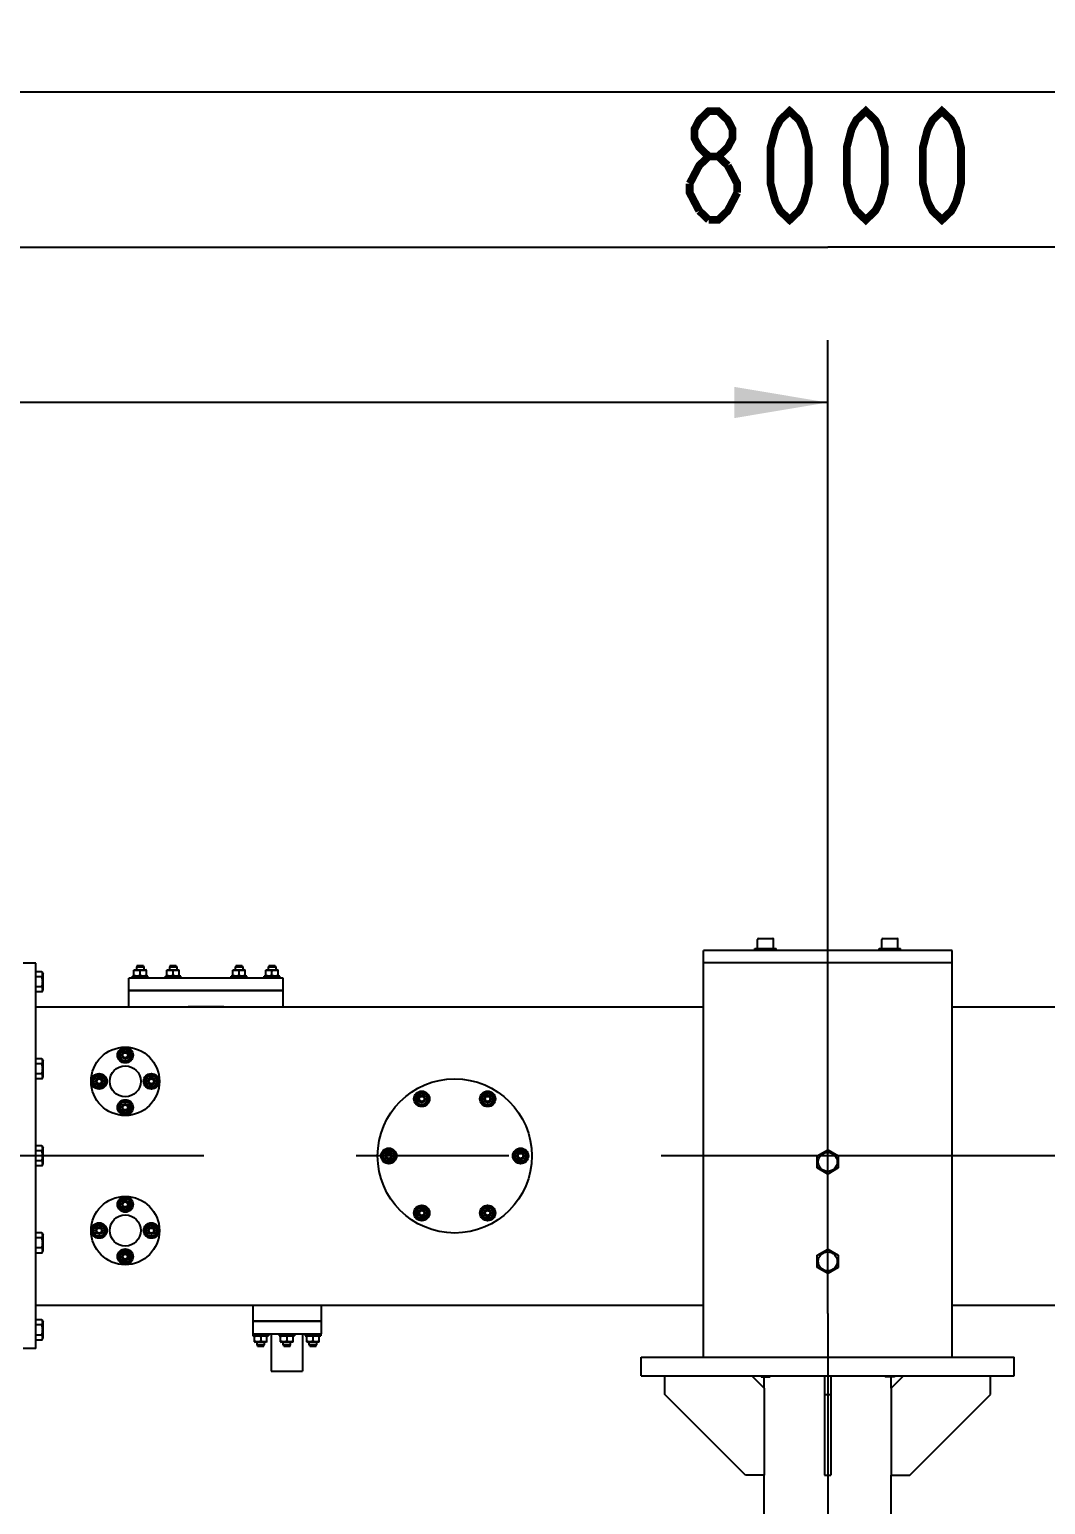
# Model space of a CAD drawing. Header units: millimetres. Extents: x 0 to 1189, y 0 to 841.
# Drawn here: x 266.72 to 299.41, y 687.97 to 735.43 of the extents above; entities that cross this region are included whole.
import ezdxf

# ---------------------------------------------------------------- set-up
doc = ezdxf.new("R2010")
doc.units = ezdxf.units.MM
doc.header["$LTSCALE"] = 65.395
doc.linetypes.add('CENTER', pattern=[0.6, 0.375, -0.075, 0.075, -0.075])
doc.layers.get('0').update_dxf_attribs({"linetype": 'CONTINUOUS'})
for name, color, linetype in [('ALL_AXIS', 7, 'CONTINUOUS'), ('ALL_CHAMFER', 7, 'CONTINUOUS'), ('ALL_DIMENSIONS', 7, 'CONTINUOUS'), ('ALL_ROUND', 7, 'CONTINUOUS')]:
    doc.layers.add(name, color=color, linetype=linetype)
doc.styles.get("Standard").update_dxf_attribs({"font": 'txt', "width": 0.7})
doc.dimstyles.new('DIMSTYLE_2', dxfattribs={"dimtxt": 3.5, "dimasz": 3, "dimexe": 0.18, "dimexo": 0.0625, "dimgap": 0.09, "dimtad": 1, "dimlfac": 25, "dimdsep": 46, "dimtxsty": 'STANDARD', "dimblk": '_FILLED', "dimblk1": '_FILLED', "dimblk2": '_FILLED', "dimcen": 0.09, "dimadec": 0, "dimazin": 0, "dimtp": 2, "dimtm": 2, "dimtfac": 1, "dimtofl": 0, "dimtmove": 0, "dimatfit": 3, "dimldrblk": '_FILLED', "dimfxl": 1, "dimtolj": 1, "dimarcsym": 0})

# ---------------------------------------------------------------- blocks, each defined once
blk = doc.blocks.new('_FILLED')
at = {"color": 0, "linetype": 'BYBLOCK'}
blk.add_solid([(0, 0), (-1, 0.167), (-1, -0.167)], dxfattribs=at)
blk = doc.blocks.new('*D1')
at = {"layer": 'ALL_DIMENSIONS', "color": 2, "linetype": 'CONTINUOUS'}
for p, q in [((111.762, 705.039), (111.762, 735.427)), ((976.89, 705.039), (976.89, 735.427)), ((111.762, 733.427), (544.326, 733.427)), ((976.89, 733.427), (544.326, 733.427))]:
    blk.add_line(p, q, dxfattribs=at)
at = {"layer": 'ALL_DIMENSIONS', "color": 2, "linetype": 'CONTINUOUS', "xscale": 3, "yscale": 3, "zscale": 3, "rotation": 180}
blk.add_blockref('_FILLED', (111.762, 733.427), dxfattribs=at)
at = {"layer": 'ALL_DIMENSIONS', "color": 2, "linetype": 'CONTINUOUS', "xscale": 3, "yscale": 3, "zscale": 3}
blk.add_blockref('_FILLED', (976.89, 733.427), dxfattribs=at)
blk = doc.blocks.new('*D3')
at = {"layer": 'ALL_DIMENSIONS', "color": 2, "linetype": 'CONTINUOUS'}
for p, q in [((132.402, 666.841), (132.402, 725.427)), ((292.402, 694.115), (292.402, 725.427)), ((132.402, 723.427), (212.402, 723.427)), ((292.402, 723.427), (212.402, 723.427))]:
    blk.add_line(p, q, dxfattribs=at)
at = {"layer": 'ALL_DIMENSIONS', "color": 2, "linetype": 'CONTINUOUS', "xscale": 3, "yscale": 3, "zscale": 3, "rotation": 180}
blk.add_blockref('_FILLED', (132.402, 723.427), dxfattribs=at)
at = {"layer": 'ALL_DIMENSIONS', "color": 2, "linetype": 'CONTINUOUS', "xscale": 3, "yscale": 3, "zscale": 3}
blk.add_blockref('_FILLED', (292.402, 723.427), dxfattribs=at)
blk = doc.blocks.new('*D4')
at = {"layer": 'ALL_DIMENSIONS', "color": 2, "linetype": 'CONTINUOUS'}
for p, q in [((132.402, 666.841), (132.402, 730.427)), ((452.402, 694.115), (452.402, 730.427)), ((132.402, 728.427), (292.402, 728.427)), ((452.402, 728.427), (292.402, 728.427))]:
    blk.add_line(p, q, dxfattribs=at)
at = {"layer": 'ALL_DIMENSIONS', "color": 2, "linetype": 'CONTINUOUS', "xscale": 3, "yscale": 3, "zscale": 3, "rotation": 180}
blk.add_blockref('_FILLED', (132.402, 728.427), dxfattribs=at)
at = {"layer": 'ALL_DIMENSIONS', "color": 2, "linetype": 'CONTINUOUS', "xscale": 3, "yscale": 3, "zscale": 3}
blk.add_blockref('_FILLED', (452.402, 728.427), dxfattribs=at)

msp = doc.modelspace()

# ---------------------------------------------------------------- linework, layer by layer
at = {"color": 7, "linetype": 'CONTINUOUS'}
for p, q in [((288.40175857, 692.71512965), (288.40175857, 705.79512965)), ((296.40175857, 705.79512965), (288.40175857, 705.79512965)), ((296.40175857, 692.71512965), (296.40175857, 705.79512965)), ((266.92175857, 705.38712965), (266.52175857, 705.38712965)), ((266.92175857, 692.98712965), (266.92175857, 705.38712965)), ((270.08175677, 705.16758161), (270.10175857, 705.17912965)), ((270.10175996, 705.17912965), (270.46175719, 705.17912965)), ((270.38443807, 705.30712965), (270.17907908, 705.30712965)), ((270.48176038, 705.16758161), (270.46175857, 705.17912965)), ((271.14175677, 705.16758161), (271.16175857, 705.17912965)), ((271.16175996, 705.17912965), (271.52175719, 705.17912965)), ((271.44443807, 705.30712965), (271.23907908, 705.30712965)), ((271.54176038, 705.16758161), (271.52175857, 705.17912965)), ((273.26175677, 705.16758161), (273.28175857, 705.17912965)), ((273.28175996, 705.17912965), (273.64175719, 705.17912965)), ((273.56443807, 705.30712965), (273.35907908, 705.30712965)), ((273.66176038, 705.16758161), (273.64175857, 705.17912965)), ((274.32175677, 705.16758161), (274.34175857, 705.17912965)), ((274.34175996, 705.17912965), (274.70175719, 705.17912965)), ((274.62443807, 705.30712965), (274.41907908, 705.30712965)), ((274.72176038, 705.16758161), (274.70175857, 705.17912965)), ((296.40175857, 705.39512965), (288.40175857, 705.39512965)), ((267.12058418, 705.1104458), (266.92175857, 705.1104458)), ((267.12058418, 704.94878773), (266.92175857, 704.94878773)), ((267.12058418, 705.1104458), (267.16175857, 705.03912965)), ((270.08175857, 704.98267666), (270.08175857, 705.16758265)), ((270.10175857, 704.97112965), (270.08175857, 704.98267666)), ((270.28175857, 705.00053994), (270.28175857, 705.14971937)), ((270.46175857, 704.97112965), (270.48175857, 704.98267666)), ((270.48175857, 704.98267666), (270.48175857, 705.16758265)), ((271.14175857, 704.98267666), (271.14175857, 705.16758265)), ((271.16175857, 704.97112965), (271.14175857, 704.98267666)), ((271.34175857, 705.00053994), (271.34175857, 705.14971937)), ((271.52175857, 704.97112965), (271.54175857, 704.98267666)), ((271.54175857, 704.98267666), (271.54175857, 705.16758265)), ((273.26175857, 704.98267666), (273.26175857, 705.16758265)), ((273.28175857, 704.97112965), (273.26175857, 704.98267666)), ((273.46175857, 705.00053994), (273.46175857, 705.14971937)), ((273.64175857, 704.97112965), (273.66175857, 704.98267666)), ((273.66175857, 704.98267666), (273.66175857, 705.16758265)), ((274.32175857, 704.98267666), (274.32175857, 705.16758265)), ((274.34175857, 704.97112965), (274.32175857, 704.98267666)), ((274.52175857, 705.00053994), (274.52175857, 705.14971937)), ((274.70175857, 704.97112965), (274.72175857, 704.98267666)), ((274.72175857, 704.98267666), (274.72175857, 705.16758265)), ((267.12058418, 704.62547158), (266.92175857, 704.62547158)), ((267.12058418, 704.4638135), (266.92175857, 704.4638135)), ((267.12058418, 704.4638135), (267.16175857, 704.53512965)), ((269.92177878, 704.50712965), (274.88173837, 704.50712965)), ((266.92175857, 703.98712965), (270.50768936, 703.98712965)), ((274.29582779, 703.98712965), (288.40175857, 703.98712965)), ((296.40175857, 703.98712965), (310.50768936, 703.98712965)), ((269.80175857, 702.65806976), (269.60175857, 702.54259971)), ((269.60175857, 702.54259971), (269.60175857, 702.3116596)), ((270.00175857, 702.54259971), (269.80175857, 702.65806976)), ((270.00175857, 702.3116596), (270.00175857, 702.54259971)), ((267.12058418, 702.3104458), (266.92175857, 702.3104458)), ((267.12058418, 702.14878773), (266.92175857, 702.14878773)), ((267.12058418, 702.3104458), (267.16175857, 702.23912965)), ((269.60175857, 702.3116596), (269.80175857, 702.19618955)), ((269.80175857, 702.19618955), (270.00175857, 702.3116596)), ((267.12058418, 701.82547158), (266.92175857, 701.82547158)), ((267.12058418, 701.6638135), (266.92175857, 701.6638135)), ((267.12058418, 701.6638135), (267.16175857, 701.73512965)), ((268.96175857, 701.81806976), (268.76175857, 701.70259971)), ((268.76175857, 701.70259971), (268.76175857, 701.4716596)), ((268.76175857, 701.4716596), (268.96175857, 701.35618955)), ((269.16175857, 701.70259971), (268.96175857, 701.81806976)), ((268.96175857, 701.35618955), (269.16175857, 701.4716596)), ((269.16175857, 701.4716596), (269.16175857, 701.70259971)), ((270.64175857, 701.81806976), (270.44175857, 701.70259971)), ((270.44175857, 701.70259971), (270.44175857, 701.4716596)), ((270.44175857, 701.4716596), (270.64175857, 701.35618955)), ((270.84175857, 701.70259971), (270.64175857, 701.81806976)), ((270.64175857, 701.35618955), (270.84175857, 701.4716596)), ((270.84175857, 701.4716596), (270.84175857, 701.70259971)), ((269.80175857, 700.97806976), (269.60175857, 700.86259971)), ((270.00175857, 700.86259971), (269.80175857, 700.97806976)), ((279.34175857, 701.25404362), (279.14175857, 701.13857356)), ((279.14175857, 701.13857356), (279.14175857, 700.90763346)), ((279.14175857, 700.90763346), (279.34175857, 700.7921634)), ((279.54175857, 701.13857356), (279.34175857, 701.25404362)), ((279.34175857, 700.7921634), (279.54175857, 700.90763346)), ((279.54175857, 700.90763346), (279.54175857, 701.13857356)), ((281.46175857, 701.25404362), (281.26175857, 701.13857356)), ((281.26175857, 701.13857356), (281.26175857, 700.90763346)), ((281.26175857, 700.90763346), (281.46175857, 700.7921634)), ((281.66175857, 701.13857356), (281.46175857, 701.25404362)), ((281.46175857, 700.7921634), (281.66175857, 700.90763346)), ((281.66175857, 700.90763346), (281.66175857, 701.13857356)), ((269.60175857, 700.86259971), (269.60175857, 700.6316596)), ((269.60175857, 700.6316596), (269.80175857, 700.51618955)), ((269.80175857, 700.51618955), (270.00175857, 700.6316596)), ((270.00175857, 700.6316596), (270.00175857, 700.86259971)), ((267.12058418, 699.5104458), (266.92175857, 699.5104458)), ((267.12058418, 699.5104458), (267.16175857, 699.43912965)), ((267.12058418, 699.34878773), (266.92175857, 699.34878773)), ((267.12058418, 699.02547158), (266.92175857, 699.02547158)), ((278.28175857, 699.41806976), (278.08175857, 699.30259971)), ((278.08175857, 699.30259971), (278.08175857, 699.0716596)), ((278.08175857, 699.0716596), (278.28175857, 698.95618955)), ((278.48175857, 699.30259971), (278.28175857, 699.41806976)), ((278.28175857, 698.95618955), (278.48175857, 699.0716596)), ((278.48175857, 699.0716596), (278.48175857, 699.30259971)), ((282.52175857, 699.41806976), (282.32175857, 699.30259971)), ((282.32175857, 699.30259971), (282.32175857, 699.0716596)), ((282.32175857, 699.0716596), (282.52175857, 698.95618955)), ((282.72175857, 699.30259971), (282.52175857, 699.41806976)), ((282.52175857, 698.95618955), (282.72175857, 699.0716596)), ((282.72175857, 699.0716596), (282.72175857, 699.30259971)), ((292.06175857, 699.19142874), (292.40175857, 699.38772784)), ((292.06175857, 698.79883056), (292.06175857, 699.19142874)), ((292.40175857, 699.38772784), (292.74175857, 699.19142874)), ((292.74175857, 699.19142874), (292.74175857, 698.79883056)), ((267.12058418, 698.8638135), (266.92175857, 698.8638135)), ((267.12058418, 698.8638135), (267.16175857, 698.93512965)), ((292.40175857, 698.60253147), (292.06175857, 698.79883056)), ((292.74175857, 698.79883056), (292.40175857, 698.60253147)), ((269.80175857, 697.85806976), (269.60175857, 697.74259971)), ((269.60175857, 697.74259971), (269.60175857, 697.5116596)), ((270.00175857, 697.74259971), (269.80175857, 697.85806976)), ((270.00175857, 697.5116596), (270.00175857, 697.74259971)), ((279.34175857, 697.5820959), (279.14175857, 697.46662585)), ((279.54175857, 697.46662585), (279.34175857, 697.5820959)), ((281.46175857, 697.5820959), (281.26175857, 697.46662585)), ((281.66175857, 697.46662585), (281.46175857, 697.5820959)), ((269.60175857, 697.5116596), (269.80175857, 697.39618955)), ((269.80175857, 697.39618955), (270.00175857, 697.5116596)), ((279.14175857, 697.46662585), (279.14175857, 697.23568574)), ((279.14175857, 697.23568574), (279.34175857, 697.12021569)), ((279.34175857, 697.12021569), (279.54175857, 697.23568574)), ((279.54175857, 697.23568574), (279.54175857, 697.46662585)), ((281.26175857, 697.46662585), (281.26175857, 697.23568574)), ((281.26175857, 697.23568574), (281.46175857, 697.12021569)), ((281.46175857, 697.12021569), (281.66175857, 697.23568574)), ((281.66175857, 697.23568574), (281.66175857, 697.46662585)), ((267.12058418, 696.7104458), (266.92175857, 696.7104458)), ((267.12058418, 696.7104458), (267.16175857, 696.63912965)), ((268.96175857, 697.01806976), (268.76175857, 696.90259971)), ((268.76175857, 696.90259971), (268.76175857, 696.6716596)), ((268.76175857, 696.6716596), (268.96175857, 696.55618955)), ((269.16175857, 696.90259971), (268.96175857, 697.01806976)), ((268.96175857, 696.55618955), (269.16175857, 696.6716596)), ((269.16175857, 696.6716596), (269.16175857, 696.90259971)), ((270.64175857, 697.01806976), (270.44175857, 696.90259971)), ((270.44175857, 696.90259971), (270.44175857, 696.6716596)), ((270.44175857, 696.6716596), (270.64175857, 696.55618955)), ((270.84175857, 696.90259971), (270.64175857, 697.01806976)), ((270.64175857, 696.55618955), (270.84175857, 696.6716596)), ((270.84175857, 696.6716596), (270.84175857, 696.90259971)), ((267.12058418, 696.54878773), (266.92175857, 696.54878773)), ((267.12058418, 696.22547158), (266.92175857, 696.22547158)), ((269.80175857, 696.17806976), (269.60175857, 696.06259971)), ((270.00175857, 696.06259971), (269.80175857, 696.17806976)), ((292.06175857, 695.99142874), (292.40175857, 696.18772784)), ((292.40175857, 696.18772784), (292.74175857, 695.99142874)), ((267.12058418, 696.0638135), (266.92175857, 696.0638135)), ((267.12058418, 696.0638135), (267.16175857, 696.13512965)), ((269.60175857, 696.06259971), (269.60175857, 695.8316596)), ((269.60175857, 695.8316596), (269.80175857, 695.71618955)), ((269.80175857, 695.71618955), (270.00175857, 695.8316596)), ((270.00175857, 695.8316596), (270.00175857, 696.06259971)), ((292.06175857, 695.59883056), (292.06175857, 695.99142874)), ((292.74175857, 695.99142874), (292.74175857, 695.59883056)), ((292.40175857, 695.40253147), (292.06175857, 695.59883056)), ((292.74175857, 695.59883056), (292.40175857, 695.40253147)), ((267.12058418, 693.9104458), (266.92175857, 693.9104458)), ((267.12058418, 693.9104458), (267.16175857, 693.83912965)), ((276.10174961, 693.86712965), (273.90176753, 693.86712965)), ((267.12058418, 693.74878773), (266.92175857, 693.74878773)), ((267.12058418, 693.42547158), (266.92175857, 693.42547158)), ((267.12058418, 693.2638135), (267.16175857, 693.33512965)), ((273.98175857, 693.40312965), (273.96175857, 693.39158265)), ((273.96175857, 693.20667666), (273.96175857, 693.39158265)), ((274.16175857, 693.37371937), (274.16175857, 693.22453994)), ((274.34175857, 693.40312965), (274.36175857, 693.39158265)), ((274.36175857, 693.20667666), (274.36175857, 693.39158265)), ((274.82175857, 693.40312965), (274.80175857, 693.39158265)), ((274.80175857, 693.20667666), (274.80175857, 693.39158265)), ((275.00175857, 693.37371937), (275.00175857, 693.22453994)), ((275.18175857, 693.40312965), (275.20175857, 693.39158265)), ((275.20175857, 693.20667666), (275.20175857, 693.39158265)), ((275.66175857, 693.40312965), (275.64175857, 693.39158265)), ((275.64175857, 693.20667666), (275.64175857, 693.39158265)), ((275.84175857, 693.37371937), (275.84175857, 693.22453994)), ((276.02175857, 693.40312965), (276.04175857, 693.39158265)), ((276.04175857, 693.20667666), (276.04175857, 693.39158265)), ((266.92175857, 692.98712965), (266.52175857, 692.98712965)), ((267.12058418, 693.2638135), (266.92175857, 693.2638135)), ((273.96175677, 693.2066777), (273.98175857, 693.19512965)), ((274.34175719, 693.19512965), (273.98175996, 693.19512965)), ((274.05907908, 693.06712965), (274.26443807, 693.06712965)), ((274.36176038, 693.2066777), (274.34175857, 693.19512965)), ((274.80175677, 693.2066777), (274.82175857, 693.19512965)), ((275.18175719, 693.19512965), (274.82175996, 693.19512965)), ((274.89907908, 693.06712965), (275.10443807, 693.06712965)), ((275.20176038, 693.2066777), (275.18175857, 693.19512965)), ((275.64175677, 693.2066777), (275.66175857, 693.19512965)), ((276.02175719, 693.19512965), (275.66175996, 693.19512965)), ((275.73907908, 693.06712965), (275.94443807, 693.06712965)), ((276.04176038, 693.2066777), (276.02175857, 693.19512965)), ((286.40175857, 692.11512965), (286.40175857, 692.71512965)), ((286.40175857, 692.71512965), (298.40175857, 692.71512965)), ((298.40175857, 692.11512965), (298.40175857, 692.71512965)), ((286.40175857, 692.11512965), (298.40175857, 692.11512965)), ((287.16175857, 691.51512965), (287.16175857, 692.11512965)), ((290.36175857, 691.71512965), (289.96175857, 692.11512965)), ((290.53775857, 692.07512965), (290.26575857, 692.07512965)), ((292.30175857, 692.11512965), (292.30175857, 688.91512965)), ((292.50175857, 692.11512965), (292.50175857, 688.91512965)), ((294.53775857, 692.07512965), (294.26575857, 692.07512965)), ((294.44175857, 691.71512965), (294.84175857, 692.11512965)), ((297.64175857, 691.51512965), (297.64175857, 692.11512965)), ((289.76175857, 688.91512965), (287.16175857, 691.51512965)), ((290.36175857, 691.71512965), (290.36175857, 688.91512965)), ((292.30175857, 691.51512965), (292.50175857, 691.51512965)), ((294.44175857, 691.71512965), (294.44175857, 688.91512965)), ((295.04175857, 688.91512965), (297.64175857, 691.51512965)), ((290.36175857, 688.91512965), (289.76175857, 688.91512965)), ((292.30175857, 688.91512965), (292.50175857, 688.91512965)), ((294.44175857, 688.91512965), (295.04175857, 688.91512965))]:
    msp.add_line(p, q, dxfattribs=at)
at = {"color": 2, "linetype": 'CONTINUOUS'}
for p, q in [((270.17907908, 705.30712965), (270.17907908, 705.28445016)), ((270.38443807, 705.30712965), (270.38443807, 705.28445016)), ((271.23907908, 705.30712965), (271.23907908, 705.28445016)), ((271.44443807, 705.30712965), (271.44443807, 705.28445016)), ((273.35907908, 705.30712965), (273.35907908, 705.28445016)), ((273.56443807, 705.30712965), (273.56443807, 705.28445016)), ((274.41907908, 705.30712965), (274.41907908, 705.28445016)), ((274.62443807, 705.30712965), (274.62443807, 705.28445016)), ((274.05907908, 693.06712965), (274.05907908, 693.08980915)), ((274.26443807, 693.06712965), (274.26443807, 693.08980915)), ((274.89907908, 693.06712965), (274.89907908, 693.08980915)), ((275.10443807, 693.06712965), (275.10443807, 693.08980915)), ((275.73907908, 693.06712965), (275.73907908, 693.08980915)), ((275.94443807, 693.06712965), (275.94443807, 693.08980915))]:
    msp.add_line(p, q, dxfattribs=at)
at = {"color": 7, "linetype": 'CONTINUOUS'}
for points in [[(267.12058418, 704.94878773), (267.12640982, 704.95940765), (267.13145974, 704.96980971), (267.13572881, 704.97995768), (267.13923244, 704.98996026), (267.14199369, 704.99991106), (267.1439844, 705.00981909), (267.14518639, 705.01972602), (267.14559277, 705.0296275), (267.14518434, 705.03953121), (267.14397981, 705.04944283), (267.14198547, 705.05935666), (267.1392194, 705.06931467), (267.13570654, 705.07933092), (267.13143266, 705.08948349), (267.12639114, 705.09986546), (267.12058418, 705.1104458)], [(267.12058418, 704.62547158), (267.12717898, 704.6496924), (267.13276393, 704.67338851), (267.13733532, 704.69646298), (267.14090427, 704.71920656), (267.1434929, 704.74187945), (267.14506455, 704.76447629), (267.14558637, 704.78708057), (267.14506907, 704.80968589), (267.1435018, 704.83228464), (267.14091635, 704.85496392), (267.1373483, 704.87772263), (267.13277544, 704.90081783), (267.1271861, 704.92453828), (267.12058418, 704.94878773)], [(270.08175857, 705.14971937), (270.09228277, 705.15308744), (270.10262009, 705.15610057), (270.1127462, 705.15875573), (270.12273409, 705.16106201), (270.13264158, 705.16303023), (270.14248981, 705.16465218), (270.15231803, 705.16592604), (270.16212971, 705.16684352), (270.17194262, 705.16739617), (270.18175312, 705.16758265), (270.19156284, 705.16739662), (270.20137375, 705.16684454), (270.21118225, 705.16592795), (270.22100673, 705.16465522), (270.23085145, 705.16303461), (270.24075518, 705.161068), (270.25073589, 705.15876463), (270.26086033, 705.15611074), (270.27121031, 705.15309432), (270.28175857, 705.14971937)], [(270.08175857, 705.00053994), (270.09489992, 704.9963781), (270.10776974, 704.99277084), (270.12032232, 704.98972203), (270.13269478, 704.98722004), (270.14500562, 704.98524766), (270.15726493, 704.98382553), (270.16952502, 704.98296692), (270.18177772, 704.98267666), (270.19402996, 704.98296869), (270.20628868, 704.98382893), (270.21854608, 704.98525248), (270.2308534, 704.98722568), (270.24321917, 704.98972739), (270.25576371, 704.99277511), (270.26862557, 704.9963806), (270.28175857, 705.00053994)], [(270.28175857, 705.14971937), (270.29345671, 705.15344537), (270.30492562, 705.15673159), (270.31613046, 705.15957397), (270.32717573, 705.1619847), (270.33814885, 705.16397936), (270.34906613, 705.16554375), (270.35997342, 705.16667171), (270.37086945, 705.16735468), (270.38176964, 705.16758069), (270.39266971, 705.16735376), (270.4035655, 705.16666988), (270.41447202, 705.16554115), (270.42538761, 705.16397621), (270.43635807, 705.16198136), (270.44739919, 705.15957105), (270.45859944, 705.15672945), (270.47006428, 705.15344418), (270.48175857, 705.14971937)], [(270.28175857, 705.00053994), (270.29489992, 704.9963781), (270.30776974, 704.99277084), (270.32032232, 704.98972203), (270.33269478, 704.98722004), (270.34500562, 704.98524766), (270.35726493, 704.98382553), (270.36952502, 704.98296692), (270.38177772, 704.98267666), (270.39402996, 704.98296869), (270.40628868, 704.98382893), (270.41854608, 704.98525248), (270.4308534, 704.98722568), (270.44321917, 704.98972739), (270.45576371, 704.99277511), (270.46862557, 704.9963806), (270.48175857, 705.00053994)], [(271.14175857, 705.14971937), (271.15228277, 705.15308744), (271.16262009, 705.15610057), (271.1727462, 705.15875573), (271.18273409, 705.16106201), (271.19264158, 705.16303023), (271.20248981, 705.16465218), (271.21231803, 705.16592604), (271.22212971, 705.16684352), (271.23194262, 705.16739617), (271.24175312, 705.16758265), (271.25156284, 705.16739662), (271.26137375, 705.16684454), (271.27118225, 705.16592795), (271.28100673, 705.16465522), (271.29085145, 705.16303461), (271.30075518, 705.161068), (271.31073589, 705.15876463), (271.32086033, 705.15611074), (271.33121031, 705.15309432), (271.34175857, 705.14971937)], [(271.14175857, 705.00053994), (271.15489992, 704.9963781), (271.16776974, 704.99277084), (271.18032232, 704.98972203), (271.19269478, 704.98722004), (271.20500562, 704.98524766), (271.21726493, 704.98382553), (271.22952502, 704.98296692), (271.24177772, 704.98267666), (271.25402996, 704.98296869), (271.26628868, 704.98382893), (271.27854608, 704.98525248), (271.2908534, 704.98722568), (271.30321917, 704.98972739), (271.31576371, 704.99277511), (271.32862557, 704.9963806), (271.34175857, 705.00053994)], [(271.34175857, 705.14971937), (271.35345671, 705.15344537), (271.36492562, 705.15673159), (271.37613046, 705.15957397), (271.38717573, 705.1619847), (271.39814885, 705.16397936), (271.40906613, 705.16554375), (271.41997342, 705.16667171), (271.43086945, 705.16735468), (271.44176964, 705.16758069), (271.45266971, 705.16735376), (271.4635655, 705.16666988), (271.47447202, 705.16554115), (271.48538761, 705.16397621), (271.49635807, 705.16198136), (271.50739919, 705.15957105), (271.51859944, 705.15672945), (271.53006428, 705.15344418), (271.54175857, 705.14971937)], [(271.34175857, 705.00053994), (271.35489992, 704.9963781), (271.36776974, 704.99277084), (271.38032232, 704.98972203), (271.39269478, 704.98722004), (271.40500562, 704.98524766), (271.41726493, 704.98382553), (271.42952502, 704.98296692), (271.44177772, 704.98267666), (271.45402996, 704.98296869), (271.46628868, 704.98382893), (271.47854608, 704.98525248), (271.4908534, 704.98722568), (271.50321917, 704.98972739), (271.51576371, 704.99277511), (271.52862557, 704.9963806), (271.54175857, 705.00053994)], [(273.26175857, 705.14971937), (273.27228277, 705.15308744), (273.28262009, 705.15610057), (273.2927462, 705.15875573), (273.30273409, 705.16106201), (273.31264158, 705.16303023), (273.32248981, 705.16465218), (273.33231803, 705.16592604), (273.34212971, 705.16684352), (273.35194262, 705.16739617), (273.36175312, 705.16758265), (273.37156284, 705.16739662), (273.38137375, 705.16684454), (273.39118225, 705.16592795), (273.40100673, 705.16465522), (273.41085145, 705.16303461), (273.42075518, 705.161068), (273.43073589, 705.15876463), (273.44086033, 705.15611074), (273.45121031, 705.15309432), (273.46175857, 705.14971937)], [(273.26175857, 705.00053994), (273.27489992, 704.9963781), (273.28776974, 704.99277084), (273.30032232, 704.98972203), (273.31269478, 704.98722004), (273.32500562, 704.98524766), (273.33726493, 704.98382553), (273.34952502, 704.98296692), (273.36177772, 704.98267666), (273.37402996, 704.98296869), (273.38628868, 704.98382893), (273.39854608, 704.98525248), (273.4108534, 704.98722568), (273.42321917, 704.98972739), (273.43576371, 704.99277511), (273.44862557, 704.9963806), (273.46175857, 705.00053994)], [(273.46175857, 705.14971937), (273.47345671, 705.15344537), (273.48492562, 705.15673159), (273.49613046, 705.15957397), (273.50717573, 705.1619847), (273.51814885, 705.16397936), (273.52906613, 705.16554375), (273.53997342, 705.16667171), (273.55086945, 705.16735468), (273.56176964, 705.16758069), (273.57266971, 705.16735376), (273.5835655, 705.16666988), (273.59447202, 705.16554115), (273.60538761, 705.16397621), (273.61635807, 705.16198136), (273.62739919, 705.15957105), (273.63859944, 705.15672945), (273.65006428, 705.15344418), (273.66175857, 705.14971937)], [(273.46175857, 705.00053994), (273.47489992, 704.9963781), (273.48776974, 704.99277084), (273.50032232, 704.98972203), (273.51269478, 704.98722004), (273.52500562, 704.98524766), (273.53726493, 704.98382553), (273.54952502, 704.98296692), (273.56177772, 704.98267666), (273.57402996, 704.98296869), (273.58628868, 704.98382893), (273.59854608, 704.98525248), (273.6108534, 704.98722568), (273.62321917, 704.98972739), (273.63576371, 704.99277511), (273.64862557, 704.9963806), (273.66175857, 705.00053994)], [(274.32175857, 705.14971937), (274.33228277, 705.15308744), (274.34262009, 705.15610057), (274.3527462, 705.15875573), (274.36273409, 705.16106201), (274.37264158, 705.16303023), (274.38248981, 705.16465218), (274.39231803, 705.16592604), (274.40212971, 705.16684352), (274.41194262, 705.16739617), (274.42175312, 705.16758265), (274.43156284, 705.16739662), (274.44137375, 705.16684454), (274.45118225, 705.16592795), (274.46100673, 705.16465522), (274.47085145, 705.16303461), (274.48075518, 705.161068), (274.49073589, 705.15876463), (274.50086033, 705.15611074), (274.51121031, 705.15309432), (274.52175857, 705.14971937)], [(274.32175857, 705.00053994), (274.33489992, 704.9963781), (274.34776974, 704.99277084), (274.36032232, 704.98972203), (274.37269478, 704.98722004), (274.38500562, 704.98524766), (274.39726493, 704.98382553), (274.40952502, 704.98296692), (274.42177772, 704.98267666), (274.43402996, 704.98296869), (274.44628868, 704.98382893), (274.45854608, 704.98525248), (274.4708534, 704.98722568), (274.48321917, 704.98972739), (274.49576371, 704.99277511), (274.50862557, 704.9963806), (274.52175857, 705.00053994)], [(274.52175857, 705.14971937), (274.53345671, 705.15344537), (274.54492562, 705.15673159), (274.55613046, 705.15957397), (274.56717573, 705.1619847), (274.57814885, 705.16397936), (274.58906613, 705.16554375), (274.59997342, 705.16667171), (274.61086945, 705.16735468), (274.62176964, 705.16758069), (274.63266971, 705.16735376), (274.6435655, 705.16666988), (274.65447202, 705.16554115), (274.66538761, 705.16397621), (274.67635807, 705.16198136), (274.68739919, 705.15957105), (274.69859944, 705.15672945), (274.71006428, 705.15344418), (274.72175857, 705.14971937)], [(274.52175857, 705.00053994), (274.53489992, 704.9963781), (274.54776974, 704.99277084), (274.56032232, 704.98972203), (274.57269478, 704.98722004), (274.58500562, 704.98524766), (274.59726493, 704.98382553), (274.60952502, 704.98296692), (274.62177772, 704.98267666), (274.63402996, 704.98296869), (274.64628868, 704.98382893), (274.65854608, 704.98525248), (274.6708534, 704.98722568), (274.68321917, 704.98972739), (274.69576371, 704.99277511), (274.70862557, 704.9963806), (274.72175857, 705.00053994)], [(267.12058418, 704.4638135), (267.12639207, 704.47439645), (267.13143316, 704.48477691), (267.13570453, 704.49492248), (267.13921491, 704.50493039), (267.14198072, 704.51488312), (267.14397592, 704.52479248), (267.14518203, 704.53469946), (267.14559276, 704.54459893), (267.14518941, 704.55449671), (267.14399074, 704.56440095), (267.14200358, 704.57430739), (267.13924501, 704.58425906), (267.13574228, 704.59426661), (267.13147181, 704.60442297), (267.1264173, 704.61483669), (267.12058418, 704.62547158)], [(272.59999536, 703.9822303), (272.40083074, 703.98094426), (272.20187231, 703.9822519), (272.01164318, 703.98522479), (271.82730231, 703.98712965)], [(272.97621484, 703.98712965), (272.79084305, 703.98521296), (272.59999536, 703.9822303)], [(267.12058418, 702.14878773), (267.12640982, 702.15940765), (267.13145974, 702.16980971), (267.13572881, 702.17995768), (267.13923244, 702.18996026), (267.14199369, 702.19991106), (267.1439844, 702.20981909), (267.14518639, 702.21972602), (267.14559277, 702.2296275), (267.14518434, 702.23953121), (267.14397981, 702.24944283), (267.14198547, 702.25935666), (267.1392194, 702.26931467), (267.13570654, 702.27933092), (267.13143266, 702.28948349), (267.12639114, 702.29986546), (267.12058418, 702.3104458)], [(267.12058418, 701.82547158), (267.12717898, 701.8496924), (267.13276393, 701.87338851), (267.13733532, 701.89646298), (267.14090427, 701.91920656), (267.1434929, 701.94187945), (267.14506455, 701.96447629), (267.14558637, 701.98708057), (267.14506907, 702.00968589), (267.1435018, 702.03228464), (267.14091635, 702.05496392), (267.1373483, 702.07772263), (267.13277544, 702.10081783), (267.1271861, 702.12453828), (267.12058418, 702.14878773)], [(267.12058418, 701.6638135), (267.12639207, 701.67439645), (267.13143316, 701.68477691), (267.13570453, 701.69492248), (267.13921491, 701.70493039), (267.14198072, 701.71488312), (267.14397592, 701.72479248), (267.14518203, 701.73469946), (267.14559276, 701.74459893), (267.14518941, 701.75449671), (267.14399074, 701.76440095), (267.14200358, 701.77430739), (267.13924501, 701.78425906), (267.13574228, 701.79426661), (267.13147181, 701.80442297), (267.1264173, 701.81483669), (267.12058418, 701.82547158)], [(267.12058418, 699.34878773), (267.12640982, 699.35940765), (267.13145974, 699.36980971), (267.13572881, 699.37995768), (267.13923244, 699.38996026), (267.14199369, 699.39991106), (267.1439844, 699.40981909), (267.14518639, 699.41972602), (267.14559277, 699.4296275), (267.14518434, 699.43953121), (267.14397981, 699.44944283), (267.14198547, 699.45935666), (267.1392194, 699.46931467), (267.13570654, 699.47933092), (267.13143266, 699.48948349), (267.12639114, 699.49986546), (267.12058418, 699.5104458)], [(267.12058418, 699.02547158), (267.12717898, 699.0496924), (267.13276393, 699.07338851), (267.13733532, 699.09646298), (267.14090427, 699.11920656), (267.1434929, 699.14187945), (267.14506455, 699.16447628), (267.14558637, 699.18708057), (267.14506907, 699.20968589), (267.1435018, 699.23228464), (267.14091635, 699.25496392), (267.1373483, 699.27772263), (267.13277544, 699.30081783), (267.1271861, 699.32453828), (267.12058418, 699.34878773)], [(267.12058418, 698.8638135), (267.12639207, 698.87439645), (267.13143316, 698.88477691), (267.13570453, 698.89492248), (267.13921491, 698.90493039), (267.14198072, 698.91488312), (267.14397592, 698.92479248), (267.14518203, 698.93469946), (267.14559276, 698.94459893), (267.14518941, 698.95449671), (267.14399074, 698.96440095), (267.14200358, 698.97430739), (267.13924501, 698.98425906), (267.13574228, 698.99426661), (267.13147181, 699.00442297), (267.1264173, 699.01483669), (267.12058418, 699.02547158)], [(267.12058418, 696.54878773), (267.12640982, 696.55940765), (267.13145974, 696.56980971), (267.13572881, 696.57995768), (267.13923244, 696.58996026), (267.14199369, 696.59991106), (267.1439844, 696.60981909), (267.14518639, 696.61972602), (267.14559277, 696.6296275), (267.14518434, 696.63953121), (267.14397981, 696.64944283), (267.14198547, 696.65935666), (267.1392194, 696.66931467), (267.13570654, 696.67933092), (267.13143266, 696.68948349), (267.12639114, 696.69986546), (267.12058418, 696.7104458)], [(267.12058418, 696.22547158), (267.12717898, 696.2496924), (267.13276393, 696.27338851), (267.13733532, 696.29646298), (267.14090427, 696.31920656), (267.1434929, 696.34187945), (267.14506455, 696.36447629), (267.14558637, 696.38708057), (267.14506907, 696.40968589), (267.1435018, 696.43228464), (267.14091635, 696.45496392), (267.1373483, 696.47772263), (267.13277544, 696.50081783), (267.1271861, 696.52453828), (267.12058418, 696.54878773)], [(267.12058418, 696.0638135), (267.12639207, 696.07439645), (267.13143316, 696.08477691), (267.13570453, 696.09492248), (267.13921491, 696.10493039), (267.14198072, 696.11488312), (267.14397592, 696.12479248), (267.14518203, 696.13469946), (267.14559276, 696.14459893), (267.14518941, 696.15449671), (267.14399074, 696.16440095), (267.14200358, 696.17430739), (267.13924501, 696.18425906), (267.13574228, 696.19426661), (267.13147181, 696.20442297), (267.1264173, 696.21483669), (267.12058418, 696.22547158)], [(267.12058418, 693.74878773), (267.12640982, 693.75940765), (267.13145974, 693.76980971), (267.13572881, 693.77995768), (267.13923244, 693.78996026), (267.14199369, 693.79991106), (267.1439844, 693.80981909), (267.14518639, 693.81972602), (267.14559277, 693.8296275), (267.14518434, 693.83953121), (267.14397981, 693.84944283), (267.14198547, 693.85935666), (267.1392194, 693.86931467), (267.13570654, 693.87933092), (267.13143266, 693.88948349), (267.12639114, 693.89986546), (267.12058418, 693.9104458)], [(267.12058418, 693.42547158), (267.12717898, 693.4496924), (267.13276393, 693.47338851), (267.13733532, 693.49646298), (267.14090427, 693.51920656), (267.1434929, 693.54187945), (267.14506455, 693.56447628), (267.14558637, 693.58708057), (267.14506907, 693.60968589), (267.1435018, 693.63228464), (267.14091635, 693.65496392), (267.1373483, 693.67772263), (267.13277544, 693.70081783), (267.1271861, 693.72453828), (267.12058418, 693.74878773)], [(267.12058418, 693.2638135), (267.12639207, 693.27439645), (267.13143316, 693.28477691), (267.13570453, 693.29492248), (267.13921491, 693.30493039), (267.14198072, 693.31488312), (267.14397592, 693.32479248), (267.14518203, 693.33469946), (267.14559276, 693.34459893), (267.14518941, 693.35449671), (267.14399074, 693.36440095), (267.14200358, 693.37430739), (267.13924501, 693.38425906), (267.13574228, 693.39426661), (267.13147181, 693.40442297), (267.1264173, 693.41483669), (267.12058418, 693.42547158)], [(274.16175857, 693.37371937), (274.14861722, 693.37788121), (274.13574741, 693.38148847), (274.12319482, 693.38453728), (274.11082237, 693.38703927), (274.09851153, 693.38901164), (274.08625222, 693.39043378), (274.07399213, 693.39129239), (274.06173943, 693.39158265), (274.04948719, 693.39129061), (274.03722847, 693.39043037), (274.02497107, 693.38900682), (274.01266375, 693.38703362), (274.00029798, 693.38453192), (273.98775344, 693.3814842), (273.97489158, 693.37787871), (273.96175857, 693.37371937)], [(274.36175857, 693.37371937), (274.34861722, 693.37788121), (274.33574741, 693.38148847), (274.32319482, 693.38453728), (274.31082237, 693.38703927), (274.29851153, 693.38901164), (274.28625222, 693.39043378), (274.27399213, 693.39129239), (274.26173943, 693.39158265), (274.24948719, 693.39129061), (274.23722847, 693.39043037), (274.22497107, 693.38900682), (274.21266375, 693.38703362), (274.20029798, 693.38453192), (274.18775344, 693.3814842), (274.17489158, 693.37787871), (274.16175857, 693.37371937)], [(275.00175857, 693.37371937), (274.98861722, 693.37788121), (274.97574741, 693.38148847), (274.96319482, 693.38453728), (274.95082237, 693.38703927), (274.93851153, 693.38901164), (274.92625222, 693.39043378), (274.91399213, 693.39129239), (274.90173943, 693.39158265), (274.88948719, 693.39129061), (274.87722847, 693.39043037), (274.86497107, 693.38900682), (274.85266375, 693.38703362), (274.84029798, 693.38453192), (274.82775344, 693.3814842), (274.81489158, 693.37787871), (274.80175857, 693.37371937)], [(275.20175857, 693.37371937), (275.18861722, 693.37788121), (275.17574741, 693.38148847), (275.16319482, 693.38453728), (275.15082237, 693.38703927), (275.13851153, 693.38901164), (275.12625222, 693.39043378), (275.11399213, 693.39129239), (275.10173943, 693.39158265), (275.08948719, 693.39129061), (275.07722847, 693.39043037), (275.06497107, 693.38900682), (275.05266375, 693.38703362), (275.04029798, 693.38453192), (275.02775344, 693.3814842), (275.01489158, 693.37787871), (275.00175857, 693.37371937)], [(275.84175857, 693.37371937), (275.82861722, 693.37788121), (275.81574741, 693.38148847), (275.80319482, 693.38453728), (275.79082237, 693.38703927), (275.77851153, 693.38901164), (275.76625222, 693.39043378), (275.75399213, 693.39129239), (275.74173943, 693.39158265), (275.72948719, 693.39129061), (275.71722847, 693.39043037), (275.70497107, 693.38900682), (275.69266375, 693.38703362), (275.68029798, 693.38453192), (275.66775344, 693.3814842), (275.65489158, 693.37787871), (275.64175857, 693.37371937)], [(276.04175857, 693.37371937), (276.02861722, 693.37788121), (276.01574741, 693.38148847), (276.00319482, 693.38453728), (275.99082237, 693.38703927), (275.97851153, 693.38901164), (275.96625222, 693.39043378), (275.95399213, 693.39129239), (275.94173943, 693.39158265), (275.92948719, 693.39129061), (275.91722847, 693.39043037), (275.90497107, 693.38900682), (275.89266375, 693.38703362), (275.88029798, 693.38453192), (275.86775344, 693.3814842), (275.85489158, 693.37787871), (275.84175857, 693.37371937)], [(274.16175857, 693.22453994), (274.15006044, 693.22081394), (274.13859153, 693.21752772), (274.12738669, 693.21468534), (274.11634142, 693.21227461), (274.1053683, 693.21027995), (274.09445102, 693.20871556), (274.08354373, 693.20758759), (274.0726477, 693.20690463), (274.06174751, 693.20667862), (274.05084744, 693.20690555), (274.03995165, 693.20758942), (274.02904513, 693.20871815), (274.01812954, 693.21028309), (274.00715907, 693.21227794), (273.99611796, 693.21468826), (273.98491771, 693.21752986), (273.97345286, 693.22081513), (273.96175857, 693.22453994)], [(274.36175857, 693.22453994), (274.35123438, 693.22117187), (274.34089706, 693.21815874), (274.33077095, 693.21550358), (274.32078306, 693.2131973), (274.31087557, 693.21122908), (274.30102733, 693.20960712), (274.29119912, 693.20833326), (274.28138744, 693.20741579), (274.27157453, 693.20686313), (274.26176403, 693.20667666), (274.25195431, 693.20686268), (274.2421434, 693.20741476), (274.2323349, 693.20833135), (274.22251042, 693.20960408), (274.2126657, 693.2112247), (274.20276196, 693.2131913), (274.19278125, 693.21549467), (274.18265682, 693.21814856), (274.17230684, 693.22116499), (274.16175857, 693.22453994)], [(275.00175857, 693.22453994), (274.99006044, 693.22081394), (274.97859153, 693.21752772), (274.96738669, 693.21468534), (274.95634142, 693.21227461), (274.9453683, 693.21027995), (274.93445102, 693.20871556), (274.92354373, 693.20758759), (274.9126477, 693.20690463), (274.90174751, 693.20667862), (274.89084744, 693.20690555), (274.87995165, 693.20758942), (274.86904513, 693.20871815), (274.85812954, 693.21028309), (274.84715907, 693.21227794), (274.83611796, 693.21468826), (274.82491771, 693.21752986), (274.81345286, 693.22081513), (274.80175857, 693.22453994)], [(275.20175857, 693.22453994), (275.19123438, 693.22117187), (275.18089706, 693.21815874), (275.17077095, 693.21550358), (275.16078306, 693.2131973), (275.15087557, 693.21122908), (275.14102733, 693.20960712), (275.13119912, 693.20833326), (275.12138744, 693.20741579), (275.11157453, 693.20686313), (275.10176403, 693.20667666), (275.09195431, 693.20686268), (275.0821434, 693.20741476), (275.0723349, 693.20833135), (275.06251042, 693.20960408), (275.0526657, 693.2112247), (275.04276196, 693.2131913), (275.03278125, 693.21549467), (275.02265682, 693.21814856), (275.01230684, 693.22116499), (275.00175857, 693.22453994)], [(275.84175857, 693.22453994), (275.83006044, 693.22081394), (275.81859153, 693.21752772), (275.80738669, 693.21468534), (275.79634142, 693.21227461), (275.7853683, 693.21027995), (275.77445102, 693.20871556), (275.76354373, 693.20758759), (275.7526477, 693.20690463), (275.74174751, 693.20667862), (275.73084744, 693.20690555), (275.71995165, 693.20758942), (275.70904513, 693.20871815), (275.69812954, 693.21028309), (275.68715907, 693.21227794), (275.67611796, 693.21468826), (275.66491771, 693.21752986), (275.65345286, 693.22081513), (275.64175857, 693.22453994)], [(276.04175857, 693.22453994), (276.03123438, 693.22117187), (276.02089706, 693.21815874), (276.01077095, 693.21550358), (276.00078306, 693.2131973), (275.99087557, 693.21122908), (275.98102733, 693.20960712), (275.97119912, 693.20833326), (275.96138744, 693.20741579), (275.95157453, 693.20686313), (275.94176403, 693.20667666), (275.93195431, 693.20686268), (275.9221434, 693.20741476), (275.9123349, 693.20833135), (275.90251042, 693.20960408), (275.8926657, 693.2112247), (275.88276196, 693.2131913), (275.87278125, 693.21549467), (275.86265682, 693.21814856), (275.85230684, 693.22116499), (275.84175857, 693.22453994)]]:
    msp.add_lwpolyline(points, dxfattribs=at)
for centre in [(269.80175857, 702.42712965), (268.96175857, 701.58712965), (270.64175857, 701.58712965), (269.80175857, 700.74712965), (279.34175857, 701.02310351), (281.46175857, 701.02310351), (278.28175857, 699.18712965), (282.52175857, 699.18712965), (269.80175857, 697.62712965), (279.34175857, 697.3511558), (281.46175857, 697.3511558), (268.96175857, 696.78712965), (270.64175857, 696.78712965), (269.80175857, 695.94712965)]:
    msp.add_circle(centre, 0.18, dxfattribs=at)
at = {"color": 2, "linetype": 'CONTINUOUS'}
for centre in [(269.80175857, 702.42712965), (268.96175857, 701.58712965), (270.64175857, 701.58712965), (279.34175857, 701.02310351), (281.46175857, 701.02310351), (269.80175857, 700.74712965), (278.28175857, 699.18712965), (282.52175857, 699.18712965), (269.80175857, 697.62712965), (279.34175857, 697.3511558), (281.46175857, 697.3511558), (268.96175857, 696.78712965), (270.64175857, 696.78712965), (269.80175857, 695.94712965)]:
    msp.add_arc(centre, 0.10267949, 255, 195, dxfattribs=at)
at = {"layer": 'ALL_AXIS', "color": 7, "linetype": 'CONTINUOUS'}
for p, q in [((290.14175857, 705.85912965), (290.14175857, 706.14712965)), ((290.17375857, 706.17912965), (290.62975236, 706.17912965)), ((290.66175857, 705.85912965), (290.66175857, 706.14712965)), ((294.14175857, 705.85912965), (294.14175857, 706.14712965)), ((294.17375857, 706.17912965), (294.62975236, 706.17912965)), ((294.66175857, 705.85912965), (294.66175857, 706.14712965)), ((290.06175857, 705.79512965), (290.06175857, 705.85912965)), ((290.06175909, 705.85912965), (290.74175806, 705.85912965)), ((290.74175857, 705.79512965), (290.74175857, 705.85912965)), ((294.06175857, 705.79512965), (294.06175857, 705.85912965)), ((294.06175909, 705.85912965), (294.74175806, 705.85912965)), ((294.74175857, 705.79512965), (294.74175857, 705.85912965)), ((270.16175857, 705.26712965), (270.16175857, 705.17912965)), ((270.40175857, 705.26712965), (270.40175857, 705.17912965)), ((271.22175857, 705.26712965), (271.22175857, 705.17912965)), ((271.46175857, 705.26712965), (271.46175857, 705.17912965)), ((273.34175857, 705.26712965), (273.34175857, 705.17912965)), ((273.58175857, 705.26712965), (273.58175857, 705.17912965)), ((274.40175857, 705.26712965), (274.40175857, 705.17912965)), ((274.64175857, 705.26712965), (274.64175857, 705.17912965)), ((267.12058418, 705.1104458), (267.16175857, 705.03912965)), ((267.16175857, 704.53512965), (267.16175857, 705.03912965)), ((269.92175857, 703.98712965), (269.92175857, 704.90712965)), ((274.88175857, 704.90712965), (269.92175857, 704.90712965)), ((270.03175857, 704.90712965), (270.03175857, 704.97112965)), ((270.53175857, 704.97112965), (270.03175857, 704.97112965)), ((270.10175857, 704.97112965), (270.08175857, 704.98267666)), ((270.46175857, 704.97112965), (270.48175857, 704.98267666)), ((270.53175857, 704.90712965), (270.53175857, 704.97112965)), ((271.09175857, 704.90712965), (271.09175857, 704.97112965)), ((271.59175857, 704.97112965), (271.09175857, 704.97112965)), ((271.16175857, 704.97112965), (271.14175857, 704.98267666)), ((271.52175857, 704.97112965), (271.54175857, 704.98267666)), ((271.59175857, 704.90712965), (271.59175857, 704.97112965)), ((273.21175857, 704.90712965), (273.21175857, 704.97112965)), ((273.71175857, 704.97112965), (273.21175857, 704.97112965)), ((273.28175857, 704.97112965), (273.26175857, 704.98267666)), ((273.64175857, 704.97112965), (273.66175857, 704.98267666)), ((273.71175857, 704.90712965), (273.71175857, 704.97112965)), ((274.27175857, 704.90712965), (274.27175857, 704.97112965)), ((274.77175857, 704.97112965), (274.27175857, 704.97112965)), ((274.34175857, 704.97112965), (274.32175857, 704.98267666)), ((274.70175857, 704.97112965), (274.72175857, 704.98267666)), ((274.77175857, 704.90712965), (274.77175857, 704.97112965)), ((274.88175857, 703.98712965), (274.88175857, 704.90712965)), ((267.12058418, 704.4638135), (267.16175857, 704.53512965)), ((274.88175857, 704.50712965), (269.92175857, 704.50712965)), ((270.50768936, 703.98712965), (274.29582779, 703.98712965)), ((267.12058418, 702.3104458), (267.16175857, 702.23912965)), ((267.16175857, 701.73512965), (267.16175857, 702.23912965)), ((267.12058418, 701.6638135), (267.16175857, 701.73512965)), ((267.12058418, 699.5104458), (267.16175857, 699.43912965)), ((267.16175857, 698.93512965), (267.16175857, 699.43912965)), ((267.12058418, 698.8638135), (267.16175857, 698.93512965)), ((267.12058418, 696.7104458), (267.16175857, 696.63912965)), ((267.16175857, 696.13512965), (267.16175857, 696.63912965)), ((267.12058418, 696.0638135), (267.16175857, 696.13512965)), ((273.90175857, 694.38712965), (273.90175857, 693.46712965)), ((276.10175857, 694.38712965), (276.10175857, 693.46712965)), ((267.12058418, 693.9104458), (267.16175857, 693.83912965)), ((267.16175857, 693.33512965), (267.16175857, 693.83912965)), ((273.90175857, 693.86712965), (276.10175857, 693.86712965)), ((267.12058418, 693.2638135), (267.16175857, 693.33512965)), ((273.90175857, 693.46712965), (276.10175857, 693.46712965)), ((273.91175857, 693.46712965), (273.91175857, 693.40312965)), ((273.91175857, 693.40312965), (274.41175857, 693.40312965)), ((273.98175857, 693.40312965), (273.96175857, 693.39158265)), ((274.34175857, 693.40312965), (274.36175857, 693.39158265)), ((274.41175857, 693.46712965), (274.41175857, 693.40312965)), ((274.50175857, 693.46712965), (274.50175857, 692.26712965)), ((274.75175857, 693.46712965), (274.75175857, 693.40312965)), ((274.75175857, 693.40312965), (275.25175857, 693.40312965)), ((274.82175857, 693.40312965), (274.80175857, 693.39158265)), ((275.18175857, 693.40312965), (275.20175857, 693.39158265)), ((275.25175857, 693.46712965), (275.25175857, 693.40312965)), ((275.50175857, 693.46712965), (275.50175857, 692.26712965)), ((275.59175857, 693.46712965), (275.59175857, 693.40312965)), ((275.59175857, 693.40312965), (276.09175857, 693.40312965)), ((275.66175857, 693.40312965), (275.64175857, 693.39158265)), ((276.02175857, 693.40312965), (276.04175857, 693.39158265)), ((276.09175857, 693.46712965), (276.09175857, 693.40312965)), ((274.04175857, 693.10712965), (274.04175857, 693.19512965)), ((274.28175857, 693.10712965), (274.28175857, 693.19512965)), ((274.88175857, 693.10712965), (274.88175857, 693.19512965)), ((275.12175857, 693.10712965), (275.12175857, 693.19512965)), ((275.72175857, 693.10712965), (275.72175857, 693.19512965)), ((275.96175857, 693.10712965), (275.96175857, 693.19512965)), ((274.50175857, 692.26712965), (275.50175857, 692.26712965)), ((290.36175857, 691.71512965), (290.36175857, 692.07512965)), ((294.44175857, 691.71512965), (294.44175857, 692.07512965)), ((290.36175857, 655.46712965), (290.36175857, 688.91512965)), ((294.44175857, 655.46712965), (294.44175857, 688.91512965))]:
    msp.add_line(p, q, dxfattribs=at)
at = {"layer": 'ALL_AXIS', "color": 7, "linetype": 'CENTER'}
for p, q in [((978.59743447, 699.18712965), (109.76175857, 699.18712965)), ((292.40175857, 694.11512965), (292.40175857, 650.26712965))]:
    msp.add_line(p, q, dxfattribs=at)
at = {"layer": 'ALL_AXIS', "color": 7, "linetype": 'CONTINUOUS'}
for centre, radius in [((269.80175857, 701.58712965), 1.1), ((269.80175857, 702.42712965), 0.25), ((269.80175857, 701.58712965), 0.5), ((268.96175857, 701.58712965), 0.25), ((270.64175857, 701.58712965), 0.25), ((280.40175857, 699.18712965), 2.48), ((269.80175857, 700.74712965), 0.25), ((279.34175857, 701.02310351), 0.25), ((281.46175857, 701.02310351), 0.25), ((278.28175857, 699.18712965), 0.25), ((282.52175857, 699.18712965), 0.25), ((292.40175857, 698.99512965), 0.306), ((269.80175857, 696.78712965), 1.1), ((269.80175857, 697.62712965), 0.25), ((279.34175857, 697.3511558), 0.25), ((281.46175857, 697.3511558), 0.25), ((269.80175857, 696.78712965), 0.5), ((268.96175857, 696.78712965), 0.25), ((270.64175857, 696.78712965), 0.25), ((269.80175857, 695.94712965), 0.25), ((292.40175857, 695.79512965), 0.306)]:
    msp.add_circle(centre, radius, dxfattribs=at)
for centre, start, end in [((290.17375857, 706.14712965), 90, 180), ((290.62975857, 706.14712965), 0, 90), ((294.17375857, 706.14712965), 90, 180), ((294.62975857, 706.14712965), 0, 90)]:
    msp.add_arc(centre, 0.032, start, end, dxfattribs=at)
at = {"layer": 'ALL_CHAMFER', "color": 7, "linetype": 'CONTINUOUS'}
for p, q in [((270.20175857, 705.30712965), (270.16175857, 705.26712965)), ((270.16175857, 705.26712965), (270.40175857, 705.26712965)), ((270.20175857, 705.30712965), (270.36175857, 705.30712965)), ((270.36175857, 705.30712965), (270.40175857, 705.26712965)), ((271.26175857, 705.30712965), (271.22175857, 705.26712965)), ((271.22175857, 705.26712965), (271.46175857, 705.26712965)), ((271.26175857, 705.30712965), (271.42175857, 705.30712965)), ((271.42175857, 705.30712965), (271.46175857, 705.26712965)), ((273.38175857, 705.30712965), (273.34175857, 705.26712965)), ((273.34175857, 705.26712965), (273.58175857, 705.26712965)), ((273.38175857, 705.30712965), (273.54175857, 705.30712965)), ((273.54175857, 705.30712965), (273.58175857, 705.26712965)), ((274.44175857, 705.30712965), (274.40175857, 705.26712965)), ((274.40175857, 705.26712965), (274.64175857, 705.26712965)), ((274.44175857, 705.30712965), (274.60175857, 705.30712965)), ((274.60175857, 705.30712965), (274.64175857, 705.26712965)), ((274.08175857, 693.06712965), (274.04175857, 693.10712965)), ((274.28175857, 693.10712965), (274.04175857, 693.10712965)), ((274.24175857, 693.06712965), (274.08175857, 693.06712965)), ((274.24175857, 693.06712965), (274.28175857, 693.10712965)), ((274.92175857, 693.06712965), (274.88175857, 693.10712965)), ((275.12175857, 693.10712965), (274.88175857, 693.10712965)), ((275.08175857, 693.06712965), (274.92175857, 693.06712965)), ((275.08175857, 693.06712965), (275.12175857, 693.10712965)), ((275.76175857, 693.06712965), (275.72175857, 693.10712965)), ((275.96175857, 693.10712965), (275.72175857, 693.10712965)), ((275.92175857, 693.06712965), (275.76175857, 693.06712965)), ((275.92175857, 693.06712965), (275.96175857, 693.10712965)), ((290.26575857, 692.07512965), (290.22575857, 692.11512965)), ((290.26576939, 692.07512965), (290.53774776, 692.07512965)), ((290.53775857, 692.07512965), (290.57775857, 692.11512965)), ((294.22575857, 692.11512965), (294.26575857, 692.07512965)), ((294.53775857, 692.07512965), (294.26575857, 692.07512965)), ((294.57775857, 692.11512965), (294.53775857, 692.07512965))]:
    msp.add_line(p, q, dxfattribs=at)
for centre, radius in [((269.80175857, 702.42712965), 0.12), ((269.80175857, 702.42712965), 0.08), ((268.96175857, 701.58712965), 0.12), ((268.96175857, 701.58712965), 0.08), ((270.64175857, 701.58712965), 0.12), ((270.64175857, 701.58712965), 0.08), ((279.34175857, 701.02310351), 0.12), ((279.34175857, 701.02310351), 0.08), ((281.46175857, 701.02310351), 0.12), ((281.46175857, 701.02310351), 0.08), ((269.80175857, 700.74712965), 0.12), ((269.80175857, 700.74712965), 0.08), ((278.28175857, 699.18712965), 0.12), ((278.28175857, 699.18712965), 0.08), ((282.52175857, 699.18712965), 0.12), ((282.52175857, 699.18712965), 0.08), ((269.80175857, 697.62712965), 0.12), ((269.80175857, 697.62712965), 0.08), ((279.34175857, 697.3511558), 0.12), ((279.34175857, 697.3511558), 0.08), ((281.46175857, 697.3511558), 0.12), ((281.46175857, 697.3511558), 0.08), ((268.96175857, 696.78712965), 0.12), ((268.96175857, 696.78712965), 0.08), ((270.64175857, 696.78712965), 0.12), ((270.64175857, 696.78712965), 0.08), ((269.80175857, 695.94712965), 0.12), ((269.80175857, 695.94712965), 0.08)]:
    msp.add_circle(centre, radius, dxfattribs=at)
at = {"layer": 'ALL_DIMENSIONS', "color": 2, "linetype": 'CONTINUOUS', "const_width": 0.25}
for points in [[(288.57363463, 731.34381726), (288.26738585, 731.63547931), (288.11426146, 731.92714136), (288.11426146, 732.21880341), (288.26738585, 732.51046545), (288.57363463, 732.8021275), (288.87988341, 732.8021275), (289.18613219, 732.51046545), (289.33925658, 732.21880341), (289.33925658, 731.92714136), (289.18613219, 731.63547931), (288.87988341, 731.34381726)], [(291.1767674, 729.30211035), (290.87050047, 729.5937724), (290.71737608, 729.88543445), (290.56425169, 730.46883112), (290.56425169, 731.63547931), (290.71737608, 732.21880341), (290.87050047, 732.51046545), (291.1767674, 732.8021275), (291.48301617, 732.51046545), (291.63614056, 732.21880341), (291.78926495, 731.63547931), (291.78926495, 730.46883112), (291.63614056, 729.88543445), (291.48301617, 729.5937724), (291.1767674, 729.30211035)], [(293.62675763, 729.30211035), (293.32050885, 729.5937724), (293.16738446, 729.88543445), (293.01426007, 730.46883112), (293.01426007, 731.63547931), (293.16738446, 732.21880341), (293.32050885, 732.51046545), (293.62675763, 732.8021275), (293.93300641, 732.51046545), (294.0861308, 732.21880341), (294.23925519, 731.63547931), (294.23925519, 730.46883112), (294.0861308, 729.88543445), (293.93300641, 729.5937724), (293.62675763, 729.30211035)], [(296.07676601, 729.30211035), (295.77051723, 729.5937724), (295.61737469, 729.88543445), (295.46425031, 730.46883112), (295.46425031, 731.63547931), (295.61737469, 732.21880341), (295.77051723, 732.51046545), (296.07676601, 732.8021275), (296.38301479, 732.51046545), (296.53613918, 732.21880341), (296.68926357, 731.63547931), (296.68926357, 730.46883112), (296.53613918, 729.88543445), (296.38301479, 729.5937724), (296.07676601, 729.30211035)], [(287.96113707, 730.46883112), (288.26738585, 731.05215521), (288.57363463, 731.34381726), (288.87988341, 731.34381726), (289.18613219, 731.05215521)], [(289.18613219, 731.05215521), (289.49238097, 730.46883112), (289.49238097, 730.1770965)], [(288.26738585, 729.5937724), (287.96113707, 730.1770965), (287.96113707, 730.46883112)], [(289.49238097, 730.1770965), (289.18613219, 729.5937724), (288.87988341, 729.30211035), (288.57363463, 729.30211035)], [(288.57363463, 729.30211035), (288.26738585, 729.5937724)]]:
    msp.add_lwpolyline(points, dxfattribs=at)
at = {"layer": 'ALL_ROUND', "color": 7, "linetype": 'CONTINUOUS'}
for p, q in [((266.92175857, 703.98712965), (270.50768936, 703.98712965)), ((274.29582779, 703.98712965), (288.40175857, 703.98712965)), ((296.40175857, 703.98712965), (310.50768936, 703.98712965)), ((266.92175857, 694.38712965), (288.40175857, 694.38712965)), ((296.40175857, 694.38712965), (345.56175857, 694.38712965))]:
    msp.add_line(p, q, dxfattribs=at)

# ---------------------------------------------------------------- dimensions: what is measured, and where the dimension line sits
at = {"layer": 'ALL_DIMENSIONS', "color": 2, "linetype": 'CONTINUOUS'}
for base, p1, p2, picture, middle in [((976.88962893, 733.42712965), (111.76175857, 705.03912965), (976.88962893, 705.03912965), '*D1', (527.64980084, 734.30212965)), ((452.40175857, 728.42712965), (132.40175857, 666.84053102), (452.40175857, 694.11512965), '*D4', (287.50175857, 729.30212965)), ((292.40175857, 723.42712965), (132.40175857, 666.84053102), (292.40175857, 694.11512965), '*D3', (207.50175857, 724.30212965))]:
    dim = msp.add_linear_dim(base=base, p1=p1, p2=p2, dimstyle='DIMSTYLE_2', dxfattribs=at)
    dim.commit()
    dim.dimension.update_dxf_attribs({"geometry": picture, "text_midpoint": middle, "dimtype": 160})

doc.saveas('drawing.dxf')
